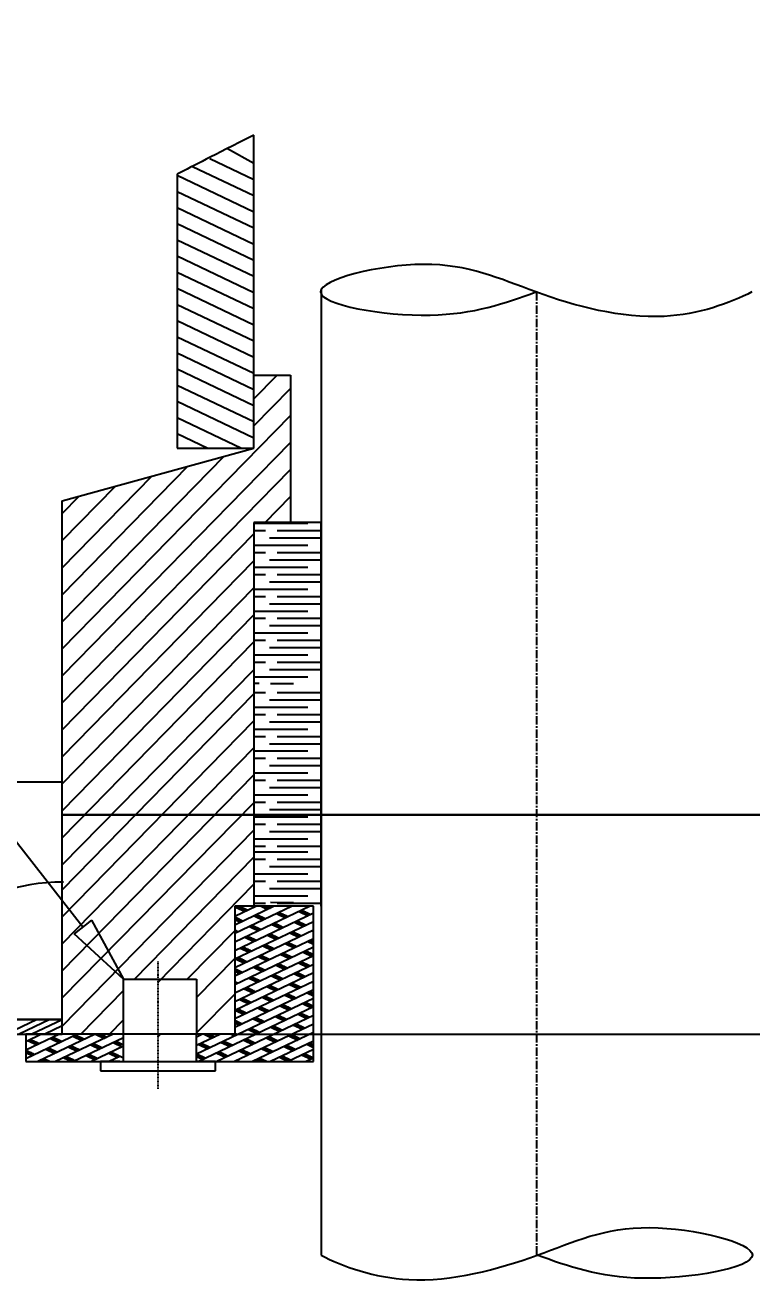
# Model space of a CAD drawing. Header units: millimetres. Extents: x 3739 to 12124, y 1417 to 5764.
# Drawn here: x 8980.3 to 9090, y 1681.8 to 1871.5 of the extents above; entities that cross this region are included whole.
import ezdxf
from ezdxf import colors
from ezdxf.entities.mleader import LeaderData, LeaderLine
from ezdxf.math import Vec2, Vec3

# ---------------------------------------------------------------- set-up
doc = ezdxf.new("R2010")
doc.units = ezdxf.units.MM
doc.header["$MEASUREMENT"] = 0
doc.linetypes.add('CENTER', pattern=[2, 1.25, -0.25, 0.25, -0.25])
doc.styles.get("Standard").update_dxf_attribs({"font": 'arial.ttf'})

# ---------------------------------------------------------------- blocks, each defined once
blk = doc.blocks.new('_ClosedBlank')
at = {"color": 0, "linetype": 'ByBlock', "lineweight": -2}
for p, q in [((-1, 0.167), (0, 0)), ((-1, 0.167), (-1, -0.167)), ((0, 0), (-1, -0.167))]:
    blk.add_line(p, q, dxfattribs=at)

msp = doc.modelspace()

# ---------------------------------------------------------------- linework, layer by layer
at = {"linetype": 'Continuous'}
for p, q in [((9008.13647, 1851.40086), (9014.80837, 1848.22289)), ((9010.80502, 1852.88789), (9014.80837, 1850.66033)), ((9005.54597, 1850.19733), (9014.80837, 1845.78544)), ((9003.22942, 1848.86331), (9014.80837, 1843.348)), ((9003.22942, 1846.42586), (9014.80837, 1840.91055)), ((9003.22942, 1843.98842), (9014.80837, 1838.47311)), ((9003.22942, 1841.55097), (9014.80837, 1836.03566)), ((9003.22942, 1839.11353), (9014.80837, 1833.59822)), ((9003.22942, 1836.67608), (9014.80837, 1831.16078)), ((9003.22942, 1834.23864), (9014.80837, 1828.72333)), ((9003.22942, 1831.80119), (9014.80837, 1826.28589)), ((9003.22942, 1829.36375), (9014.80837, 1823.84844)), ((9003.22942, 1826.9263), (9014.80837, 1821.411)), ((9003.22942, 1824.48886), (9014.80837, 1818.97355)), ((9003.22942, 1822.05142), (9014.80837, 1816.53611)), ((9003.22942, 1819.61397), (9014.80837, 1814.09866)), ((9003.22942, 1817.17653), (9014.80837, 1811.66122)), ((9014.80837, 1815.11422), (9018.31938, 1818.70064)), ((9014.80837, 1811.03599), (9020.30837, 1816.65411)), ((9003.22942, 1814.73908), (9014.80837, 1809.22377)), ((8985.861, 1777.38873), (9020.30837, 1812.57588)), ((9003.22942, 1812.30164), (9012.95313, 1807.67002)), ((9003.22942, 1809.86419), (9007.83591, 1807.67002)), ((8985.861, 1773.3105), (9020.30837, 1808.49765)), ((8985.861, 1781.46696), (9010.29919, 1806.42998)), ((8985.861, 1785.54518), (9004.83585, 1804.92753)), ((8985.861, 1769.23227), (9020.30837, 1804.41943)), ((8985.861, 1789.62341), (8999.37251, 1803.42509)), ((8985.861, 1793.70164), (8993.90916, 1801.92264)), ((8985.861, 1797.77987), (8988.44582, 1800.4202)), ((9016.48367, 1796.43437), (9020.30837, 1800.3412)), ((8985.861, 1765.15404), (9014.80837, 1794.72308)), ((9022.94017, 1796.26827), (9014.80837, 1796.26827)), ((9016.57174, 1795.16521), (9014.80837, 1795.16521)), ((9024.93996, 1795.16521), (9018.30859, 1795.16521)), ((9014.8349, 1794.06215), (9014.80837, 1794.06215)), ((9022.94017, 1792.95909), (9014.80837, 1792.95909)), ((9024.93996, 1794.06215), (9017.15069, 1794.06215)), ((8985.861, 1761.07582), (9014.80837, 1790.64485)), ((9016.57174, 1791.85603), (9014.80837, 1791.85603)), ((9014.8349, 1790.75297), (9014.80837, 1790.75297)), ((9024.93996, 1790.75297), (9017.15069, 1790.75297)), ((9024.93996, 1791.85603), (9018.30859, 1791.85603)), ((9022.94017, 1789.64991), (9014.80837, 1789.64991)), ((9016.57174, 1788.54684), (9014.80837, 1788.54684)), ((9014.8349, 1787.44378), (9014.80837, 1787.44378)), ((9024.93996, 1787.44378), (9017.15069, 1787.44378)), ((9024.93996, 1788.54684), (9018.30859, 1788.54684)), ((8985.861, 1756.99759), (9014.80837, 1786.56663)), ((9022.94017, 1786.34072), (9014.80837, 1786.34072)), ((9016.57174, 1785.23766), (9014.80837, 1785.23766)), ((9024.93996, 1785.23766), (9018.30859, 1785.23766)), ((9014.8349, 1784.1346), (9014.80837, 1784.1346)), ((9022.94017, 1783.03154), (9014.80837, 1783.03154)), ((9024.93996, 1784.1346), (9017.15069, 1784.1346)), ((8985.861, 1752.91936), (9014.80837, 1782.4884)), ((9016.57174, 1781.92847), (9014.80837, 1781.92847)), ((9024.93996, 1781.92847), (9018.30859, 1781.92847)), ((9014.8349, 1780.82541), (9014.80837, 1780.82541)), ((9022.94017, 1779.72235), (9014.80837, 1779.72235)), ((9024.93996, 1780.82541), (9017.15069, 1780.82541)), ((8985.861, 1748.84113), (9014.80837, 1778.41017)), ((9016.57174, 1778.61929), (9014.80837, 1778.61929)), ((9014.8349, 1777.51623), (9014.80837, 1777.51623)), ((9024.93996, 1777.51623), (9017.15069, 1777.51623)), ((9024.93996, 1778.61929), (9018.30859, 1778.61929)), ((9022.94017, 1776.41317), (9014.80837, 1776.41317)), ((8985.861, 1744.76291), (9014.80837, 1774.20704)), ((9016.57174, 1775.31011), (9014.80837, 1775.31011)), ((9014.8349, 1774.20704), (9014.80837, 1774.20704)), ((9024.93996, 1774.20704), (9017.15069, 1774.20704)), ((9024.93996, 1775.31011), (9018.30859, 1775.31011)), ((9022.94017, 1773.10398), (9014.80837, 1773.10398)), ((9014.98367, 1772.16953), (9015.57821, 1772.16723)), ((9017.31504, 1772.16052), (9020.7887, 1772.1471)), ((8985.861, 1741.01021), (9014.80837, 1770.57925)), ((9016.57174, 1770.72789), (9014.80837, 1770.72789)), ((9024.93996, 1770.72789), (9018.30859, 1770.72789)), ((9022.94017, 1768.52177), (9014.80837, 1768.52177)), ((9024.93996, 1769.62483), (9017.15069, 1769.62483)), ((8985.861, 1736.93199), (9014.80837, 1766.50102)), ((9016.57174, 1767.41871), (9014.80837, 1767.41871)), ((9024.93996, 1766.31564), (9017.15069, 1766.31564)), ((9024.93996, 1767.41871), (9018.30859, 1767.41871)), ((9022.94017, 1765.21258), (9014.80837, 1765.21258)), ((9016.57174, 1764.10952), (9014.80837, 1764.10952)), ((9024.93996, 1764.10952), (9018.30859, 1764.10952)), ((8985.861, 1732.85376), (9014.80837, 1762.4228)), ((9024.93996, 1763.00646), (9017.15069, 1763.00646)), ((9022.94017, 1761.9034), (9014.80837, 1761.9034)), ((9016.57174, 1760.80034), (9014.80837, 1760.80034)), ((9024.93996, 1760.80034), (9018.30859, 1760.80034)), ((9022.94017, 1758.59421), (9014.80837, 1758.59421)), ((9024.93996, 1759.69728), (9017.15069, 1759.69728)), ((8985.861, 1728.77553), (9014.80837, 1758.34457)), ((9016.57174, 1757.49115), (9014.80837, 1757.49115)), ((9024.93996, 1757.49115), (9018.30859, 1757.49115)), ((9022.94017, 1755.28503), (9014.80837, 1755.28503)), ((9024.93996, 1756.38809), (9017.15069, 1756.38809)), ((8985.861, 1724.6973), (9014.80837, 1754.14144)), ((9016.57174, 1754.18197), (9014.80837, 1754.18197)), ((9024.93996, 1753.07891), (9017.15069, 1753.07891)), ((9024.93996, 1754.18197), (9018.30859, 1754.18197)), ((9022.94017, 1751.97585), (9014.80837, 1751.97585)), ((9016.57174, 1750.87278), (9014.80837, 1750.87278)), ((9024.93996, 1750.87278), (9018.30859, 1750.87278)), ((8985.861, 1720.43428), (9014.80837, 1750.00332)), ((9024.93996, 1749.76972), (9017.15069, 1749.76972)), ((9022.94017, 1748.66666), (9014.80837, 1748.66666)), ((9016.57174, 1747.5636), (9014.80837, 1747.5636)), ((9024.93996, 1747.5636), (9018.30859, 1747.5636)), ((8996.76306, 1727.49225), (9014.80837, 1745.92509)), ((9022.94017, 1746.67613), (9014.80837, 1746.67613)), ((9016.57174, 1745.57307), (9014.80837, 1745.57307)), ((9024.93996, 1745.57307), (9018.30859, 1745.57307)), ((9022.94017, 1743.36695), (9014.80837, 1743.36695)), ((9024.93996, 1744.47001), (9017.15069, 1744.47001)), ((9000.33468, 1727.06234), (9014.80837, 1741.84686)), ((9016.57174, 1742.26389), (9014.80837, 1742.26389)), ((9024.93996, 1742.26389), (9018.30859, 1742.26389)), ((9022.94017, 1740.05776), (9014.80837, 1740.05776)), ((9024.93996, 1741.16083), (9017.15069, 1741.16083)), ((9023.27483, 1738.51883), (9011.9039, 1733.10261)), ((9020.57294, 1738.51883), (9011.9039, 1734.38958)), ((9017.87105, 1738.51883), (9011.9039, 1735.67655)), ((9015.16915, 1738.51883), (9011.9039, 1736.96352)), ((9012.46726, 1738.51883), (9011.9039, 1738.25049)), ((9012.12799, 1738.35723), (9013.47894, 1737.71374)), ((9012.76253, 1738.44497), (9012.35315, 1738.24998)), ((9012.98768, 1738.33773), (9012.57831, 1738.14273)), ((9012.60748, 1738.51883), (9013.88832, 1737.90874)), ((9013.21284, 1738.23048), (9012.80347, 1738.03548)), ((9013.438, 1738.12323), (9013.02862, 1737.92824)), ((9013.66316, 1738.01598), (9013.25378, 1737.82099)), ((9016.57174, 1738.9547), (9014.80837, 1738.9547)), ((9015.8825, 1738.51883), (9016.87677, 1738.04523)), ((9016.06979, 1738.51883), (9015.97614, 1738.47422)), ((9016.5201, 1738.51883), (9016.2013, 1738.36698)), ((9016.83583, 1738.45472), (9016.42646, 1738.25973)), ((9017.06099, 1738.34748), (9016.65161, 1738.15248)), ((9016.70125, 1738.51883), (9017.28615, 1738.24023)), ((9017.31504, 1739.1143), (9020.7887, 1739.10088)), ((9024.93996, 1738.9547), (9018.30859, 1738.9547)), ((9018.6371, 1737.59674), (9019.98804, 1736.95326)), ((9019.97627, 1738.51883), (9020.27461, 1738.37673)), ((9020.12262, 1738.51883), (9020.04945, 1738.48397)), ((9021.62555, 1737.73324), (9022.9765, 1737.08976)), ((9022.26009, 1737.82099), (9021.85071, 1737.62599)), ((9022.03493, 1737.92824), (9023.38588, 1737.28475)), ((9022.48525, 1737.71374), (9022.07587, 1737.51875)), ((9022.7104, 1737.60649), (9022.30103, 1737.4115)), ((9022.93556, 1737.49925), (9022.52618, 1737.30425)), ((9023.78206, 1737.47346), (9011.9039, 1731.81564)), ((9011.9039, 1736.904), (9013.19237, 1736.29027)), ((9012.06659, 1736.82651), (9011.9039, 1736.74902)), ((9012.29174, 1736.71926), (9011.9039, 1736.53453)), ((9011.9039, 1736.51401), (9012.783, 1736.09528)), ((9023.78206, 1736.18649), (9011.9039, 1730.52866)), ((9012.5169, 1736.61202), (9012.10752, 1736.41702)), ((9012.74206, 1736.50477), (9012.33268, 1736.30977)), ((9012.96722, 1736.39752), (9012.55784, 1736.20253)), ((9014.54332, 1735.64679), (9015.89427, 1735.0033)), ((9014.82988, 1737.07026), (9016.18083, 1736.42677)), ((9015.46442, 1737.158), (9015.05504, 1736.96301)), ((9015.23926, 1737.26525), (9016.59021, 1736.62177)), ((9015.68958, 1737.05076), (9015.2802, 1736.85576)), ((9015.91473, 1736.94351), (9015.50536, 1736.74851)), ((9016.13989, 1736.83626), (9015.73051, 1736.64127)), ((9016.36505, 1736.72901), (9015.95567, 1736.53402)), ((9017.53178, 1735.78329), (9018.88272, 1735.1398)), ((9018.16631, 1735.87103), (9017.75693, 1735.67604)), ((9017.94115, 1735.97828), (9019.2921, 1735.3348)), ((9018.39147, 1735.76379), (9017.98209, 1735.56879)), ((9018.61663, 1735.65654), (9018.20725, 1735.46154)), ((9018.22772, 1737.40175), (9019.57866, 1736.75826)), ((9018.86225, 1737.4895), (9018.45288, 1737.2945)), ((9019.08741, 1737.38225), (9018.67803, 1737.18725)), ((9019.31257, 1737.275), (9018.90319, 1737.08001)), ((9019.53773, 1737.16775), (9019.12835, 1736.97276)), ((9019.76288, 1737.06051), (9019.35351, 1736.86551)), ((9020.92961, 1736.11478), (9022.28056, 1735.47129)), ((9021.56415, 1736.20253), (9021.15477, 1736.00753)), ((9021.33899, 1736.30977), (9022.68993, 1735.66629)), ((9021.7893, 1736.09528), (9021.37993, 1735.90028)), ((9022.01446, 1735.98803), (9021.60508, 1735.79304)), ((9022.23962, 1735.88078), (9021.83024, 1735.68579)), ((9022.46478, 1735.77354), (9022.0554, 1735.57854)), ((9023.16072, 1737.392), (9022.75134, 1737.197)), ((9004.74804, 1727.49225), (9011.9039, 1734.80179)), ((9011.9039, 1734.95404), (9012.49643, 1734.67181)), ((9023.78206, 1734.89952), (9011.9039, 1729.24169)), ((9012.04612, 1734.88631), (9011.9039, 1734.81857)), ((9012.27127, 1734.77906), (9011.9039, 1734.60407)), ((9011.9039, 1734.56405), (9012.08705, 1734.47682)), ((9013.438, 1733.83333), (9014.78895, 1733.18984)), ((9014.07254, 1733.92108), (9013.66316, 1733.72608)), ((9013.84738, 1734.02833), (9015.19832, 1733.38484)), ((9014.29769, 1733.81383), (9013.88832, 1733.61883)), ((9014.52285, 1733.70658), (9014.11347, 1733.51159)), ((9014.13394, 1735.45179), (9015.48489, 1734.80831)), ((9014.76848, 1735.53954), (9014.3591, 1735.34455)), ((9014.99364, 1735.43229), (9014.58426, 1735.2373)), ((9015.21879, 1735.32505), (9014.80942, 1735.13005)), ((9015.44395, 1735.2178), (9015.03457, 1735.0228)), ((9015.66911, 1735.11055), (9015.25973, 1734.91556)), ((9016.83583, 1734.16482), (9018.18678, 1733.52134)), ((9017.47037, 1734.25257), (9017.06099, 1734.05757)), ((9017.24521, 1734.35982), (9018.59616, 1733.71633)), ((9017.69553, 1734.14532), (9017.28615, 1733.95033)), ((9017.92069, 1734.03808), (9017.51131, 1733.84308)), ((9018.14584, 1733.93083), (9017.73647, 1733.73583)), ((9018.371, 1733.82358), (9017.96162, 1733.62858)), ((9018.84178, 1735.54929), (9018.43241, 1735.3543)), ((9019.06694, 1735.44204), (9018.65756, 1735.24705)), ((9020.23367, 1734.49631), (9021.58461, 1733.85283)), ((9020.8682, 1734.58406), (9020.45883, 1734.38907)), ((9020.64305, 1734.69131), (9021.99399, 1734.04782)), ((9021.09336, 1734.47682), (9020.68398, 1734.28182)), ((9021.31852, 1734.36957), (9020.90914, 1734.17457)), ((9021.54368, 1734.26232), (9021.1343, 1734.06732)), ((9021.76883, 1734.15507), (9021.35946, 1733.96008)), ((9023.6315, 1734.82781), (9023.78206, 1734.75609)), ((9023.78206, 1733.61255), (9011.9039, 1727.95472)), ((9023.78206, 1732.32558), (9011.9039, 1726.66775)), ((9012.74206, 1732.21487), (9014.093, 1731.57138)), ((9013.37659, 1732.30261), (9012.96722, 1732.10762)), ((9013.15144, 1732.40986), (9014.50238, 1731.76638)), ((9013.60175, 1732.19537), (9013.19237, 1732.00037)), ((9013.82691, 1732.08812), (9013.41753, 1731.89312)), ((9014.05207, 1731.98087), (9013.64269, 1731.78588)), ((9014.27722, 1731.87362), (9013.86785, 1731.67863)), ((9014.74801, 1733.59934), (9014.33863, 1733.40434)), ((9014.97317, 1733.49209), (9014.56379, 1733.29709)), ((9016.13989, 1732.54636), (9017.49084, 1731.90287)), ((9016.77443, 1732.63411), (9016.36505, 1732.43911)), ((9016.54927, 1732.74135), (9017.90022, 1732.09787)), ((9016.99959, 1732.52686), (9016.59021, 1732.33186)), ((9017.22474, 1732.41961), (9016.81537, 1732.22462)), ((9017.4499, 1732.31236), (9017.04052, 1732.11737)), ((9017.67506, 1732.20512), (9017.26568, 1732.01012)), ((9019.53773, 1732.87785), (9020.88867, 1732.23437)), ((9020.17226, 1732.9656), (9019.76288, 1732.7706)), ((9019.9471, 1733.07285), (9021.29805, 1732.42936)), ((9020.39742, 1732.85835), (9019.98804, 1732.66336)), ((9020.62258, 1732.7511), (9020.2132, 1732.55611)), ((9020.84774, 1732.64386), (9020.43836, 1732.44886)), ((9021.07289, 1732.53661), (9020.66352, 1732.34161)), ((9022.93556, 1733.20934), (9023.78206, 1732.80614)), ((9023.5701, 1733.29709), (9023.16072, 1733.1021)), ((9023.34494, 1733.40434), (9023.78206, 1733.19613)), ((9023.78206, 1733.18356), (9023.38588, 1732.99485)), ((9023.78206, 1732.96907), (9023.61103, 1732.8876)), ((9006.12416, 1724.73226), (9011.9039, 1730.6112)), ((9023.78206, 1731.03861), (9011.9039, 1725.38078)), ((9012.04612, 1730.5964), (9013.39706, 1729.95292)), ((9012.68065, 1730.68415), (9012.27127, 1730.48916)), ((9012.45549, 1730.7914), (9013.80644, 1730.14791)), ((9012.90581, 1730.5769), (9012.49643, 1730.38191)), ((9013.13097, 1730.46966), (9012.72159, 1730.27466)), ((9013.35612, 1730.36241), (9012.94675, 1730.16741)), ((9013.58128, 1730.25516), (9013.1719, 1730.06017)), ((9015.44395, 1730.9279), (9016.7949, 1730.28441)), ((9016.07849, 1731.01564), (9015.66911, 1730.82065)), ((9015.85333, 1731.12289), (9017.20427, 1730.47941)), ((9016.30364, 1730.9084), (9015.89427, 1730.7134)), ((9016.5288, 1730.80115), (9016.11942, 1730.60615)), ((9016.75396, 1730.6939), (9016.34458, 1730.49891)), ((9016.97912, 1730.58665), (9016.56974, 1730.39166)), ((9018.84178, 1731.25939), (9020.19273, 1730.6159)), ((9019.47632, 1731.34714), (9019.06694, 1731.15214)), ((9019.25116, 1731.45438), (9020.60211, 1730.8109)), ((9019.70148, 1731.23989), (9019.2921, 1731.04489)), ((9019.92664, 1731.13264), (9019.51726, 1730.93765)), ((9020.15179, 1731.02539), (9019.74242, 1730.8304)), ((9020.37695, 1730.91815), (9019.96757, 1730.72315)), ((9021.54368, 1729.97242), (9022.89462, 1729.32893)), ((9022.17821, 1730.06017), (9021.76883, 1729.86517)), ((9021.95305, 1730.16741), (9023.304, 1729.52393)), ((9022.40337, 1729.95292), (9021.99399, 1729.75792)), ((9022.23962, 1731.59088), (9023.59057, 1730.9474)), ((9022.87415, 1731.67863), (9022.46478, 1731.48363)), ((9022.649, 1731.78588), (9023.78206, 1731.24617)), ((9023.09931, 1731.57138), (9022.68993, 1731.37639)), ((9023.32447, 1731.46413), (9022.91509, 1731.26914)), ((9023.54963, 1731.35689), (9023.14025, 1731.16189)), ((9023.77478, 1731.24964), (9023.36541, 1731.05464)), ((9023.78206, 1729.75164), (9011.9039, 1724.09381)), ((9011.9039, 1729.10418), (9013.1105, 1728.52945)), ((9011.98471, 1729.06569), (9011.9039, 1729.0272)), ((9012.20987, 1728.95844), (9011.9039, 1728.8127)), ((9011.9039, 1728.71419), (9012.70112, 1728.33445)), ((9023.78206, 1728.46467), (9011.9039, 1722.80684)), ((9012.43503, 1728.85119), (9012.02565, 1728.6562)), ((9012.66018, 1728.74395), (9012.25081, 1728.54895)), ((9012.88534, 1728.6367), (9012.47596, 1728.4417)), ((9014.74801, 1729.30943), (9016.09895, 1728.66595)), ((9015.38254, 1729.39718), (9014.97317, 1729.20219)), ((9015.15739, 1729.50443), (9016.50833, 1728.86094)), ((9015.6077, 1729.28993), (9015.19832, 1729.09494)), ((9015.83286, 1729.18269), (9015.42348, 1728.98769)), ((9016.05802, 1729.07544), (9015.64864, 1728.88044)), ((9016.28317, 1728.96819), (9015.8738, 1728.77319)), ((9017.4499, 1728.02246), (9018.80085, 1727.37898)), ((9018.08444, 1728.11021), (9017.67506, 1727.91521)), ((9017.85928, 1728.21746), (9019.21022, 1727.57397)), ((9018.14584, 1729.64093), (9019.49679, 1728.99744)), ((9018.78038, 1729.72867), (9018.371, 1729.53368)), ((9018.55522, 1729.83592), (9019.90617, 1729.19244)), ((9019.00554, 1729.62143), (9018.59616, 1729.42643)), ((9019.23069, 1729.51418), (9018.82132, 1729.31918)), ((9019.45585, 1729.40693), (9019.04647, 1729.21193)), ((9019.68101, 1729.29968), (9019.27163, 1729.10469)), ((9020.84774, 1728.35395), (9022.19868, 1727.71047)), ((9021.48227, 1728.4417), (9021.07289, 1728.24671)), ((9021.25711, 1728.54895), (9022.60806, 1727.90546)), ((9021.70743, 1728.33445), (9021.29805, 1728.13946)), ((9021.93259, 1728.22721), (9021.52321, 1728.03221)), ((9022.15774, 1728.11996), (9021.74837, 1727.92496)), ((9022.62853, 1729.84567), (9022.21915, 1729.65067)), ((9022.85369, 1729.73842), (9022.44431, 1729.54343)), ((9023.07884, 1729.63118), (9022.66947, 1729.43618)), ((9023.78206, 1727.1777), (9011.9039, 1721.51987)), ((9011.9039, 1727.15422), (9012.41456, 1726.91099)), ((9011.96424, 1727.12548), (9011.9039, 1727.09674)), ((9012.1894, 1727.01823), (9011.9039, 1726.88225)), ((9011.9039, 1726.76423), (9012.00518, 1726.71599)), ((9013.99066, 1726.16025), (9013.58128, 1725.96526)), ((9013.7655, 1726.2675), (9015.11645, 1725.62402)), ((9014.05207, 1727.69097), (9015.40301, 1727.04748)), ((9014.6866, 1727.77872), (9014.27722, 1727.58372)), ((9014.46144, 1727.88597), (9015.81239, 1727.24248)), ((9014.91176, 1727.67147), (9014.50238, 1727.47647)), ((9015.13692, 1727.56422), (9014.72754, 1727.36923)), ((9015.36208, 1727.45697), (9014.9527, 1727.26198)), ((9015.58723, 1727.34973), (9015.17786, 1727.15473)), ((9016.75396, 1726.404), (9018.10491, 1725.76051)), ((9017.38849, 1726.49175), (9016.97912, 1726.29675)), ((9017.16334, 1726.59899), (9018.51428, 1725.95551)), ((9017.61365, 1726.3845), (9017.20427, 1726.1895)), ((9017.83881, 1726.27725), (9017.42943, 1726.08226)), ((9018.06397, 1726.17), (9017.65459, 1725.97501)), ((9018.30959, 1728.00296), (9017.90022, 1727.80797)), ((9018.53475, 1727.89571), (9018.12537, 1727.70072)), ((9018.75991, 1727.78847), (9018.35053, 1727.59347)), ((9018.98507, 1727.68122), (9018.57569, 1727.48622)), ((9020.15179, 1726.73549), (9021.50274, 1726.09201)), ((9020.78633, 1726.82324), (9020.37695, 1726.62824)), ((9020.56117, 1726.93049), (9021.91212, 1726.287)), ((9021.01149, 1726.71599), (9020.60211, 1726.521)), ((9021.23664, 1726.60874), (9020.82727, 1726.41375)), ((9021.4618, 1726.5015), (9021.05242, 1726.3065)), ((9021.68696, 1726.39425), (9021.27758, 1726.19925)), ((9022.3829, 1728.01271), (9021.97352, 1727.81772)), ((9023.54963, 1727.06698), (9023.78206, 1726.95627)), ((9023.78206, 1726.9632), (9023.77478, 1726.95974)), ((8988.66009, 1719.21525), (8995.12416, 1725.81814)), ((9006.12416, 1719.3911), (9011.9039, 1725.27003)), ((9023.78206, 1724.60376), (9006.12416, 1716.19291)), ((9023.78206, 1725.89073), (9011.9039, 1720.2329)), ((9012.66018, 1724.45404), (9014.01113, 1723.81056)), ((9013.29472, 1724.54179), (9012.88534, 1724.3468)), ((9013.06956, 1724.64904), (9014.42051, 1724.00555)), ((9013.51988, 1724.43454), (9013.1105, 1724.23955)), ((9013.74503, 1724.3273), (9013.33566, 1724.1323)), ((9013.35612, 1726.07251), (9014.70707, 1725.42902)), ((9014.21582, 1726.05301), (9013.80644, 1725.85801)), ((9014.44098, 1725.94576), (9014.0316, 1725.75076)), ((9014.66613, 1725.83851), (9014.25676, 1725.64352)), ((9014.89129, 1725.73126), (9014.48191, 1725.53627)), ((9016.05802, 1724.78554), (9017.40896, 1724.14205)), ((9016.69255, 1724.87328), (9016.28317, 1724.67829)), ((9016.46739, 1724.98053), (9017.81834, 1724.33705)), ((9016.91771, 1724.76604), (9016.50833, 1724.57104)), ((9017.14287, 1724.65879), (9016.73349, 1724.46379)), ((9017.36803, 1724.55154), (9016.95865, 1724.35655)), ((9017.59318, 1724.44429), (9017.18381, 1724.2493)), ((9018.28912, 1726.06276), (9017.87975, 1725.86776)), ((9019.45585, 1725.11703), (9020.8068, 1724.47354)), ((9020.09039, 1725.20478), (9019.68101, 1725.00978)), ((9019.86523, 1725.31202), (9021.21617, 1724.66854)), ((9020.31554, 1725.09753), (9019.90617, 1724.90253)), ((9020.5407, 1724.99028), (9020.13132, 1724.79529)), ((9020.76586, 1724.88303), (9020.35648, 1724.68804)), ((9020.99102, 1724.77579), (9020.58164, 1724.58079)), ((9022.85369, 1725.44852), (9023.78206, 1725.00631)), ((9023.48822, 1725.53627), (9023.07884, 1725.34127)), ((9023.26306, 1725.64352), (9023.78206, 1725.3963)), ((9023.71338, 1725.42902), (9023.304, 1725.23403)), ((9023.78206, 1725.24724), (9023.52916, 1725.12678)), ((9023.78206, 1725.03275), (9023.75432, 1725.01953)), ((9023.78206, 1723.31679), (9006.48701, 1715.07877)), ((9011.96424, 1722.83558), (9013.31519, 1722.19209)), ((9012.59878, 1722.92333), (9012.1894, 1722.72833)), ((9012.37362, 1723.03058), (9013.72456, 1722.38709)), ((9012.82393, 1722.81608), (9012.41456, 1722.62108)), ((9013.04909, 1722.70883), (9012.63971, 1722.51384)), ((9013.27425, 1722.60159), (9012.86487, 1722.40659)), ((9013.49941, 1722.49434), (9013.09003, 1722.29934)), ((9013.97019, 1724.22005), (9013.56081, 1724.02505)), ((9014.19535, 1724.1128), (9013.78597, 1723.91781)), ((9015.36208, 1723.16707), (9016.71302, 1722.52359)), ((9015.99661, 1723.25482), (9015.58723, 1723.05982)), ((9015.77145, 1723.36207), (9017.1224, 1722.71858)), ((9016.22177, 1723.14757), (9015.81239, 1722.95258)), ((9016.44693, 1723.04033), (9016.03755, 1722.84533)), ((9016.67208, 1722.93308), (9016.26271, 1722.73808)), ((9016.89724, 1722.82583), (9016.48786, 1722.63083)), ((9018.75991, 1723.49856), (9020.11086, 1722.85508)), ((9019.39444, 1723.58631), (9018.98507, 1723.39132)), ((9019.16929, 1723.69356), (9020.52023, 1723.05008)), ((9019.6196, 1723.47907), (9019.21022, 1723.28407)), ((9019.84476, 1723.37182), (9019.43538, 1723.17682)), ((9020.06992, 1723.26457), (9019.66054, 1723.06957)), ((9020.29508, 1723.15732), (9019.8857, 1722.96233)), ((9021.87118, 1722.40659), (9023.22213, 1721.7631)), ((9022.15774, 1723.83006), (9023.50869, 1723.18657)), ((9022.79228, 1723.91781), (9022.3829, 1723.72281)), ((9022.56712, 1724.02505), (9023.78206, 1723.44635)), ((9023.01744, 1723.81056), (9022.60806, 1723.61556)), ((9023.24259, 1723.70331), (9022.83322, 1723.50831)), ((9023.46775, 1723.59606), (9023.05837, 1723.40107)), ((9023.69291, 1723.48882), (9023.28353, 1723.29382)), ((8982.10129, 1721.42138), (8977.46971, 1719.21525)), ((8984.02025, 1721.42138), (8979.38867, 1719.21525)), ((8980.57265, 1721.15027), (8980.57265, 1721.15027)), ((8985.861, 1721.38412), (8981.30763, 1719.21525)), ((8981.53213, 1720.69325), (8981.53213, 1720.69325)), ((8982.49161, 1721.15027), (8982.49161, 1721.15027)), ((8985.861, 1720.47008), (8983.22658, 1719.21525)), ((8983.45109, 1720.69325), (8983.45109, 1720.69325)), ((8993.02545, 1719.21757), (8995.12416, 1721.36135)), ((9023.78206, 1722.02982), (9009.1889, 1715.07877)), ((9023.78206, 1720.74284), (9011.8908, 1715.07877)), ((9011.9039, 1721.30435), (9013.02862, 1720.76863)), ((9012.12799, 1721.19762), (9011.9039, 1721.09088)), ((9011.9039, 1720.91436), (9012.61925, 1720.57363)), ((9012.35315, 1721.09037), (9011.94377, 1720.89537)), ((9012.57831, 1720.98312), (9012.16893, 1720.78813)), ((9012.80347, 1720.87587), (9012.39409, 1720.68088)), ((9014.66613, 1721.54861), (9016.01708, 1720.90512)), ((9015.30067, 1721.63636), (9014.89129, 1721.44136)), ((9015.07551, 1721.7436), (9016.42646, 1721.10012)), ((9015.52583, 1721.52911), (9015.11645, 1721.33411)), ((9015.75098, 1721.42186), (9015.34161, 1721.22687)), ((9015.97614, 1721.31461), (9015.56676, 1721.11962)), ((9016.2013, 1721.20737), (9015.79192, 1721.01237)), ((9017.7774, 1720.45663), (9019.12835, 1719.81315)), ((9018.06397, 1721.8801), (9019.41491, 1721.23662)), ((9018.6985, 1721.96785), (9018.28912, 1721.77285)), ((9018.47334, 1722.0751), (9019.82429, 1721.43161)), ((9018.92366, 1721.8606), (9018.51428, 1721.66561)), ((9019.14882, 1721.75335), (9018.73944, 1721.55836)), ((9019.37398, 1721.64611), (9018.9646, 1721.45111)), ((9019.59913, 1721.53886), (9019.18976, 1721.34386)), ((9020.76586, 1720.59313), (9022.11681, 1719.94965)), ((9021.40039, 1720.68088), (9020.99102, 1720.48588)), ((9021.17524, 1720.78813), (9022.52618, 1720.14464)), ((9021.62555, 1720.57363), (9021.21617, 1720.37864)), ((9021.85071, 1720.46638), (9021.44133, 1720.27139)), ((9021.4618, 1722.21159), (9022.81275, 1721.56811)), ((9022.09634, 1722.29934), (9021.68696, 1722.10435)), ((9022.32149, 1722.19209), (9021.91212, 1721.9971)), ((9022.54665, 1722.08485), (9022.13727, 1721.88985)), ((9022.77181, 1721.9776), (9022.36243, 1721.7826)), ((9022.99697, 1721.87035), (9022.58759, 1721.67536)), ((8988.1523, 1719.21525), (8980.36101, 1715.50409)), ((8985.45041, 1719.21525), (8980.36101, 1716.79106)), ((8982.74852, 1719.21525), (8980.36101, 1718.07803)), ((8980.57265, 1720.23623), (8980.57265, 1720.23623)), ((8980.57265, 1719.32219), (8980.57265, 1719.32219)), ((8981.53213, 1719.77921), (8981.53213, 1719.77921)), ((8990.85419, 1719.21525), (8982.16998, 1715.07877)), ((8982.49161, 1720.23623), (8982.49161, 1720.23623)), ((8982.49161, 1719.32219), (8982.49161, 1719.32219)), ((8982.72084, 1719.21525), (8982.73468, 1719.20866)), ((8983.45109, 1719.77921), (8983.45109, 1719.77921)), ((8984.08563, 1718.56518), (8985.43657, 1717.92169)), ((8984.72016, 1718.65293), (8984.31078, 1718.45793)), ((8984.495, 1718.76017), (8985.84595, 1718.11669)), ((8984.94532, 1718.54568), (8984.53594, 1718.35068)), ((8993.55608, 1719.21525), (8984.87187, 1715.07877)), ((8987.48346, 1718.89667), (8988.83441, 1718.25318)), ((8995.12416, 1718.67519), (8987.57377, 1715.07877)), ((8988.118, 1718.98442), (8987.70862, 1718.78942)), ((8987.89284, 1719.09167), (8989.24378, 1718.44818)), ((8988.34315, 1718.87717), (8987.93378, 1718.68217)), ((8988.56831, 1718.76992), (8988.15893, 1718.57493)), ((8988.79347, 1718.66267), (8988.38409, 1718.46768)), ((8989.01863, 1718.55543), (8988.60925, 1718.36043)), ((8990.9084, 1719.21525), (8992.23224, 1718.58468)), ((8991.30451, 1719.21525), (8991.10645, 1719.12091)), ((8991.74099, 1719.20866), (8991.33161, 1719.01367)), ((8991.96614, 1719.10141), (8991.55677, 1718.90642)), ((8991.72715, 1719.21525), (8992.64162, 1718.77967)), ((8992.1913, 1718.99417), (8991.78192, 1718.79917)), ((8992.41646, 1718.88692), (8992.00708, 1718.69192)), ((8995.15159, 1719.21826), (8995.15259, 1719.21928)), ((8996.64506, 1719.21525), (8996.64901, 1719.21928)), ((9000.33468, 1718.84344), (9000.70496, 1719.22006)), ((9005.95128, 1719.21525), (9005.95768, 1719.22177)), ((9009.76744, 1719.21525), (9006.12416, 1717.47988)), ((9007.06555, 1719.21525), (9006.12416, 1718.76685)), ((9007.2835, 1719.21525), (9008.52547, 1718.62368)), ((9007.51586, 1719.21525), (9007.39968, 1719.15991)), ((9007.96618, 1719.21525), (9007.62484, 1719.05267)), ((9008.25937, 1719.14041), (9007.85, 1718.94542)), ((9008.48453, 1719.03317), (9008.07515, 1718.83817)), ((9008.10226, 1719.21525), (9008.93485, 1718.81867)), ((9008.70969, 1718.92592), (9008.30031, 1718.73092)), ((9011.37728, 1719.21525), (9011.9233, 1718.95517)), ((9011.5687, 1719.21525), (9011.47299, 1719.16966)), ((9012.10752, 1719.25741), (9011.69815, 1719.06242)), ((9011.9039, 1719.3544), (9012.33268, 1719.15016)), ((9013.97019, 1719.93015), (9015.32114, 1719.28666)), ((9014.60473, 1720.01789), (9014.19535, 1719.8229)), ((9014.37957, 1720.12514), (9015.73051, 1719.48166)), ((9014.82988, 1719.91065), (9014.42051, 1719.71565)), ((9023.78206, 1719.45587), (9014.59269, 1715.07877)), ((9015.05504, 1719.8034), (9014.64566, 1719.6084)), ((9015.2802, 1719.69615), (9014.87082, 1719.50116)), ((9015.50536, 1719.5889), (9015.09598, 1719.39391)), ((9016.67208, 1718.64318), (9018.02303, 1717.99969)), ((9017.30662, 1718.73092), (9016.89724, 1718.53593)), ((9017.08146, 1718.83817), (9018.43241, 1718.19469)), ((9017.53178, 1718.62368), (9017.1224, 1718.42868)), ((9017.36803, 1720.26164), (9018.71897, 1719.61815)), ((9018.00256, 1720.34939), (9017.59318, 1720.15439)), ((9018.22772, 1720.24214), (9017.81834, 1720.04714)), ((9018.45288, 1720.13489), (9018.0435, 1719.9399)), ((9018.67803, 1720.02764), (9018.26866, 1719.83265)), ((9018.90319, 1719.9204), (9018.49381, 1719.7254)), ((9020.06992, 1718.97467), (9021.42086, 1718.33118)), ((9020.70445, 1719.06242), (9020.29508, 1718.86742)), ((9020.4793, 1719.16966), (9021.83024, 1718.52618)), ((9020.92961, 1718.95517), (9020.52023, 1718.76017)), ((9021.15477, 1718.84792), (9020.74539, 1718.65293)), ((9021.37993, 1718.74067), (9020.97055, 1718.54568)), ((9021.60508, 1718.63343), (9021.19571, 1718.43843)), ((9022.07587, 1720.35914), (9021.66649, 1720.16414)), ((9022.30103, 1720.25189), (9021.89165, 1720.05689)), ((9023.46775, 1719.30616), (9023.78206, 1719.15645)), ((9023.78206, 1719.24138), (9023.69291, 1719.19891)), ((8980.62638, 1716.70297), (8980.36101, 1716.57657)), ((8980.40123, 1716.81022), (8981.75217, 1716.16673)), ((8980.68779, 1718.23368), (8982.03874, 1717.5902)), ((8981.32233, 1718.32143), (8980.91295, 1718.12644)), ((8981.09717, 1718.42868), (8982.44812, 1717.78519)), ((8981.54748, 1718.21419), (8981.13811, 1718.01919)), ((8981.77264, 1718.10694), (8981.36326, 1717.91194)), ((8981.9978, 1717.99969), (8981.58842, 1717.80469)), ((8982.22296, 1717.89244), (8981.81358, 1717.69745)), ((8983.38968, 1716.94671), (8984.74063, 1716.30323)), ((8984.02422, 1717.03446), (8983.61484, 1716.83947)), ((8983.79906, 1717.14171), (8985.15001, 1716.49822)), ((8984.24938, 1716.92721), (8983.84, 1716.73222)), ((8984.47453, 1716.81997), (8984.06516, 1716.62497)), ((8984.69969, 1716.71272), (8984.29031, 1716.51772)), ((8985.17048, 1718.43843), (8984.7611, 1718.24343)), ((8985.39563, 1718.33118), (8984.98626, 1718.13619)), ((8985.62079, 1718.22393), (8985.21141, 1718.02894)), ((8986.78752, 1717.27821), (8988.13846, 1716.63472)), ((8987.42205, 1717.36595), (8987.01268, 1717.17096)), ((8987.1969, 1717.4732), (8988.54784, 1716.82972)), ((8987.64721, 1717.25871), (8987.23783, 1717.06371)), ((8987.87237, 1717.15146), (8987.46299, 1716.95646)), ((8988.09753, 1717.04421), (8987.68815, 1716.84922)), ((8988.32268, 1716.93696), (8987.91331, 1716.74197)), ((8990.18535, 1717.6097), (8991.5363, 1716.96621)), ((8995.12416, 1717.38822), (8990.27566, 1715.07877)), ((8990.81989, 1717.69745), (8990.41051, 1717.50245)), ((8990.59473, 1717.80469), (8991.94568, 1717.16121)), ((8991.04505, 1717.5902), (8990.63567, 1717.3952)), ((8991.2702, 1717.48295), (8990.86083, 1717.28796)), ((8991.49536, 1717.3757), (8991.08598, 1717.18071)), ((8991.72052, 1717.26846), (8991.31114, 1717.07346)), ((8993.58319, 1717.94119), (8994.93413, 1717.29771)), ((8994.21772, 1718.02894), (8993.80834, 1717.83394)), ((8993.99256, 1718.13619), (8995.12416, 1717.59718)), ((8994.44288, 1717.92169), (8994.0335, 1717.7267)), ((8994.66804, 1717.81444), (8994.25866, 1717.61945)), ((8994.89319, 1717.7072), (8994.48382, 1717.5122)), ((9006.47858, 1717.6487), (9007.82953, 1717.00521)), ((9007.11312, 1717.73645), (9006.70374, 1717.54145)), ((9006.88796, 1717.84369), (9008.2389, 1717.20021)), ((9007.33827, 1717.6292), (9006.9289, 1717.4342)), ((9007.56343, 1717.52195), (9007.15405, 1717.32696)), ((9007.78859, 1717.4147), (9007.37921, 1717.21971)), ((9008.01375, 1717.30746), (9007.60437, 1717.11246)), ((9009.87642, 1717.98019), (9011.22736, 1717.33671)), ((9010.51095, 1718.06794), (9010.10157, 1717.87294)), ((9010.28579, 1718.17519), (9011.63674, 1717.5317)), ((9010.73611, 1717.96069), (9010.32673, 1717.7657)), ((9010.96127, 1717.85344), (9010.55189, 1717.65845)), ((9011.18642, 1717.7462), (9010.77705, 1717.5512)), ((9011.41158, 1717.63895), (9011.0022, 1717.44395)), ((9012.57831, 1716.69322), (9013.92925, 1716.04973)), ((9013.21284, 1716.78097), (9012.80347, 1716.58597)), ((9012.98768, 1716.88822), (9014.33863, 1716.24473)), ((9013.438, 1716.67372), (9013.02862, 1716.47872)), ((9013.27425, 1718.31168), (9014.6252, 1717.6682)), ((9013.90878, 1718.39943), (9013.49941, 1718.20444)), ((9013.68363, 1718.50668), (9015.03457, 1717.86319)), ((9014.13394, 1718.29218), (9013.72456, 1718.09719)), ((9014.3591, 1718.18494), (9013.94972, 1717.98994)), ((9014.58426, 1718.07769), (9014.17488, 1717.88269)), ((9014.80942, 1717.97044), (9014.40004, 1717.77545)), ((9015.97614, 1717.02471), (9017.32709, 1716.38123)), ((9016.61068, 1717.11246), (9016.2013, 1716.91746)), ((9016.38552, 1717.21971), (9017.73647, 1716.57622)), ((9016.83583, 1717.00521), (9016.42646, 1716.81022)), ((9017.06099, 1716.89797), (9016.65161, 1716.70297)), ((9017.28615, 1716.79072), (9016.87677, 1716.59572)), ((9017.51131, 1716.68347), (9017.10193, 1716.48847)), ((9023.78206, 1718.1689), (9017.29458, 1715.07877)), ((9017.75693, 1718.51643), (9017.34756, 1718.32143)), ((9017.98209, 1718.40918), (9017.57271, 1718.21419)), ((9018.20725, 1718.30193), (9017.79787, 1718.10694)), ((9019.37398, 1717.3562), (9020.72492, 1716.71272)), ((9020.00851, 1717.44395), (9019.59913, 1717.24896)), ((9019.78335, 1717.5512), (9021.1343, 1716.90771)), ((9020.23367, 1717.33671), (9019.82429, 1717.14171)), ((9023.78206, 1716.88193), (9019.99647, 1715.07877)), ((9020.45883, 1717.22946), (9020.04945, 1717.03446)), ((9020.68398, 1717.12221), (9020.27461, 1716.92721)), ((9020.90914, 1717.01496), (9020.49976, 1716.81997)), ((9022.77181, 1717.6877), (9023.78206, 1717.20649)), ((9023.40635, 1717.77545), (9022.99697, 1717.58045)), ((9023.18119, 1717.88269), (9023.78206, 1717.59648)), ((9023.6315, 1717.6682), (9023.22213, 1717.4732)), ((9023.78206, 1717.52542), (9023.44728, 1717.36595)), ((9023.78206, 1717.31092), (9023.67244, 1717.25871)), ((8980.36101, 1716.43938), (8981.3428, 1715.97174)), ((8980.85154, 1716.59572), (8980.44216, 1716.40073)), ((8981.0767, 1716.48847), (8980.66732, 1716.29348)), ((8981.30186, 1716.38123), (8980.89248, 1716.18623)), ((8981.52702, 1716.27398), (8981.11764, 1716.07898)), ((8982.69374, 1715.32825), (8983.2175, 1715.07877)), ((8983.32828, 1715.416), (8982.9189, 1715.221)), ((8983.10312, 1715.52325), (8984.03626, 1715.07877)), ((8983.55343, 1715.30875), (8983.14406, 1715.11376)), ((8983.77859, 1715.2015), (8983.52093, 1715.07877)), ((8984.00375, 1715.09426), (8983.97124, 1715.07877)), ((8984.92485, 1716.60547), (8984.51547, 1716.41048)), ((8986.09158, 1715.65974), (8987.31128, 1715.07877)), ((8986.72611, 1715.74749), (8986.31673, 1715.5525)), ((8986.50095, 1715.85474), (8987.8519, 1715.21125)), ((8986.95127, 1715.64024), (8986.54189, 1715.44525)), ((8987.17643, 1715.533), (8986.76705, 1715.338)), ((8987.40158, 1715.42575), (8986.99221, 1715.23075)), ((8987.62674, 1715.3185), (8987.21736, 1715.12351)), ((8989.48941, 1715.99124), (8990.84036, 1715.34775)), ((8990.12395, 1716.07898), (8989.71457, 1715.88399)), ((8989.89879, 1716.18623), (8991.24973, 1715.54275)), ((8990.3491, 1715.97174), (8989.93973, 1715.77674)), ((8990.57426, 1715.86449), (8990.16488, 1715.66949)), ((8990.79942, 1715.75724), (8990.39004, 1715.56225)), ((8991.02458, 1715.64999), (8990.6152, 1715.455)), ((8992.88724, 1716.32273), (8994.23819, 1715.67924)), ((8994.64757, 1715.87424), (8992.97755, 1715.07877)), ((8993.52178, 1716.41048), (8993.1124, 1716.21548)), ((8993.29662, 1716.51772), (8995.12416, 1715.64723)), ((8993.74694, 1716.30323), (8993.33756, 1716.10823)), ((8993.97209, 1716.19598), (8993.56272, 1716.00099)), ((8994.19725, 1716.08873), (8993.78788, 1715.89374)), ((8994.42241, 1715.98149), (8994.01303, 1715.78649)), ((9006.41717, 1716.11798), (9006.12416, 1715.97841)), ((9006.12416, 1715.86756), (9007.13359, 1715.38675)), ((9006.19202, 1716.22523), (9007.54296, 1715.58175)), ((9006.64233, 1716.01074), (9006.23295, 1715.81574)), ((9006.86749, 1715.90349), (9006.45811, 1715.70849)), ((9007.09265, 1715.79624), (9006.68327, 1715.60124)), ((9007.31781, 1715.68899), (9006.90843, 1715.494)), ((9009.18047, 1716.36173), (9010.53142, 1715.71824)), ((9009.81501, 1716.44948), (9009.40563, 1716.25448)), ((9009.58985, 1716.55672), (9010.9408, 1715.91324)), ((9010.04017, 1716.34223), (9009.63079, 1716.14723)), ((9010.26532, 1716.23498), (9009.85595, 1716.03998)), ((9010.49048, 1716.12773), (9010.0811, 1715.93274)), ((9010.71564, 1716.02049), (9010.30626, 1715.82549)), ((9012.29174, 1715.26975), (9012.69269, 1715.07877)), ((9012.5169, 1715.1625), (9012.34111, 1715.07877)), ((9013.66316, 1716.56647), (9013.25378, 1716.37148)), ((9013.88832, 1716.45923), (9013.47894, 1716.26423)), ((9014.11347, 1716.35198), (9013.7041, 1716.15698)), ((9015.2802, 1715.40625), (9015.96771, 1715.07877)), ((9015.91473, 1715.494), (9015.50536, 1715.299)), ((9015.68958, 1715.60124), (9016.78647, 1715.07877)), ((9016.13989, 1715.38675), (9015.73051, 1715.19175)), ((9016.36505, 1715.2795), (9015.95567, 1715.08451)), ((9016.59021, 1715.17225), (9016.39395, 1715.07877)), ((9018.67803, 1715.73774), (9020.02898, 1715.09426)), ((9019.31257, 1715.82549), (9018.90319, 1715.63049)), ((9019.08741, 1715.93274), (9020.43836, 1715.28925)), ((9019.53773, 1715.71824), (9019.12835, 1715.52325)), ((9019.76288, 1715.61099), (9019.35351, 1715.416)), ((9019.98804, 1715.50375), (9019.57866, 1715.30875)), ((9020.2132, 1715.3965), (9019.80382, 1715.2015)), ((9022.07587, 1716.06923), (9023.42681, 1715.42575)), ((9022.7104, 1716.15698), (9022.30103, 1715.96199)), ((9022.48525, 1716.26423), (9023.78206, 1715.64653)), ((9022.93556, 1716.04973), (9022.52618, 1715.85474)), ((9023.78206, 1715.59496), (9022.69836, 1715.07877)), ((9023.16072, 1715.94249), (9022.75134, 1715.74749)), ((9023.38588, 1715.83524), (9022.9765, 1715.64024)), ((9023.61103, 1715.72799), (9023.20166, 1715.533))]:
    msp.add_line(p, q, dxfattribs=at)
for p, q in [((9024.93996, 1831.5656), (9024.93996, 1685.85775)), ((9014.80837, 1807.67002), (9014.80837, 1818.70064)), ((9014.80837, 1818.70064), (9020.30837, 1818.70064)), ((9020.30837, 1818.70064), (9020.30837, 1796.43437)), ((8985.861, 1799.70936), (9014.80837, 1807.67002)), ((8985.861, 1719.21525), (8985.861, 1799.70936)), ((9024.93996, 1796.43437), (9014.80837, 1796.43437)), ((9014.80837, 1796.43437), (9014.80837, 1771.77996)), ((9019.87416, 1796.43437), (9014.80837, 1796.43437)), ((9014.80837, 1796.43437), (9014.80837, 1771.77996)), ((9014.80837, 1796.43437), (9014.80837, 1738.51883)), ((9020.30837, 1796.43437), (9014.80837, 1796.43437)), ((9024.93996, 1771.61612), (9024.93996, 1796.43437)), ((8985.861, 1754.51803), (8985.861, 1790.36753)), ((9024.93996, 1738.51883), (9024.93996, 1771.61067)), ((9024.93996, 1771.61067), (9024.93996, 1763.33771)), ((9024.93996, 1763.33771), (9024.93996, 1755.06475)), ((8985.861, 1757.27087), (8962.7031, 1757.27087)), ((9024.93996, 1755.06475), (9024.93996, 1746.79179)), ((8985.861, 1752.31191), (8985.861, 1754.51803)), ((8985.861, 1752.31191), (8985.861, 1754.51803)), ((9129.03886, 1752.31191), (8985.861, 1752.31191)), ((8985.861, 1752.31191), (9129.03886, 1752.31191)), ((9024.93996, 1746.79179), (9024.93996, 1738.51883)), ((9023.78206, 1738.51883), (9011.9039, 1738.51883)), ((9011.9039, 1738.51883), (9011.9039, 1719.21525)), ((9023.78206, 1715.07877), (9023.78206, 1738.51883)), ((8995.12416, 1719.21825), (8995.12416, 1727.49225)), ((8995.12416, 1727.49225), (9006.12416, 1727.49225)), ((9006.12416, 1727.49225), (9006.12416, 1719.21928)), ((8985.861, 1721.42138), (8894.35346, 1721.42138)), ((8910.59784, 1721.42138), (8985.861, 1721.42138)), ((8898.98504, 1719.21525), (8985.861, 1719.21525)), ((9011.9039, 1719.21525), (8980.36101, 1719.21525)), ((8980.36101, 1719.21525), (8980.36101, 1715.07877)), ((9010.74601, 1719.22332), (8985.861, 1719.21525)), ((9006.12416, 1719.21928), (8994.54521, 1719.21928)), ((9006.12416, 1719.21525), (8994.54521, 1719.21525)), ((8995.12416, 1715.07877), (8995.12416, 1719.21525)), ((9006.12416, 1715.07877), (9006.12416, 1719.21525)), ((9011.9039, 1719.21525), (9102.99595, 1719.21525)), ((8980.36101, 1715.07877), (9023.78206, 1715.07877)), ((8994.54521, 1715.07877), (8991.65047, 1715.07877)), ((8991.65047, 1715.07877), (8991.65047, 1713.69995)), ((9009.01889, 1715.07877), (9006.12416, 1715.07877)), ((9009.01889, 1713.69995), (9009.01889, 1715.07877)), ((8991.65047, 1713.69995), (9009.01889, 1713.69995))]:
    msp.add_line(p, q)
at = {"linetype": 'CENTER'}
msp.add_line((9057.47449, 1831.1921), (9057.47449, 1685.85775), dxfattribs=at)
msp.add_line((9057.47449, 1831.1921), (9057.47449, 1685.85775), dxfattribs=at)
at = {"linetype": 'CENTER', "ltscale": 0.1}
for p, q in [((9000.33468, 1719.21928), (9000.33468, 1730.2499)), ((9000.33468, 1710.94229), (9000.33468, 1719.21525))]:
    msp.add_line(p, q, dxfattribs=at)
msp.add_arc((8985.93211, 1712.15789), 30, 89.7786507, 165.6204387)
for points in [[(9014.80837, 1854.91404), (9008.44882, 1851.70029), (9005.83912, 1850.36233), (9003.22942, 1849.02438)], [(9003.22942, 1849.02438), (9003.22942, 1835.2396), (9003.22942, 1821.45481), (9003.22942, 1807.67002)], [(9003.22942, 1807.67002), (9007.08907, 1807.67002), (9010.94872, 1807.67002), (9014.80837, 1807.67002)]]:
    msp.add_open_spline(points, degree=3)
for points, knots in [([(9014.80837, 1807.67002), (9014.80837, 1822.83712), (9014.80837, 1838.00421), (9014.80837, 1853.17131), (9014.80837, 1853.75222), (9014.80837, 1854.33313), (9014.80837, 1854.91404)], [0, 0, 0, 0, 1, 1, 1, 1.038300638, 1.038300638, 1.038300638, 1.038300638]), ([(9089.9599, 1831.23692), (9086.70021, 1829.53238), (9075.87574, 1825.69623), (9056.72078, 1830.86016), (9042.84274, 1837.60101), (9015.74091, 1830.91699), (9042.99436, 1826.06007), (9052.68688, 1829.55522), (9057.35043, 1831.23692)], [0, 0, 0, 0, 24.421016525, 54.960776721, 83.466034449, 111.118439858, 139.351498227, 165.533086102, 165.533086102, 165.533086102, 165.533086102]), ([(9024.93996, 1685.85775), (9028.19965, 1684.15322), (9039.02412, 1680.31707), (9058.17908, 1685.481), (9072.05712, 1692.22185), (9099.15895, 1685.53783), (9071.9055, 1680.68091), (9062.21298, 1684.17606), (9057.54943, 1685.85775)], [0, 0, 0, 0, 24.421016525, 54.960776721, 83.466034449, 111.118439858, 139.351498227, 165.533086102, 165.533086102, 165.533086102, 165.533086102])]:
    msp.add_open_spline(points, degree=3, knots=knots)

# ---------------------------------------------------------------- leaders
ml = msp.add_multileader_mtext('Standard')
ml.set_content('4 Nos. Lock\\PBolt %%C11 mm', color=256)
ml.set_leader_properties()
ml.set_arrow_properties(name='CLOSEDBLANK')
ml.build(insert=Vec2(0, 0))
ml.multileader.update_dxf_attribs({"text_left_attachment_type": 6, "dogleg_length": 0.36, "arrow_head_size": 10})
ctx = ml.context
ctx.base_point, ctx.char_height, ctx.arrow_head_size, ctx.landing_gap_size, ctx.plane_origin = Vec3(8552.55231, 1840.18051), 25, 10, 15, Vec3(9173.65381, 1742.62359)
ctx.left_attachment, ctx.text_align_type = 6, 2
notes = []
notes.append((ctx, [(1, (1, 1, 0), (8893.79894, 1857.17744), (-1, 0), 112.26982, [(0, [(8995.12416, 1727.49225)], 0, [])])]))
ctx.mtext.insert, ctx.mtext.width, ctx.mtext.alignment, ctx.mtext.line_spacing_factor, ctx.mtext.line_spacing_style, ctx.mtext.flow_direction = Vec3(8766.52912, 1870.18051), 301.3291937, 3, 0.9, 2, 5
for ctx, leaders in notes:
    for number, flags, end, landing, length, lines in leaders:
        leader = LeaderData()
        leader.index, (leader.has_last_leader_line, leader.has_dogleg_vector, leader.attachment_direction) = number, flags
        leader.last_leader_point, leader.dogleg_vector, leader.dogleg_length = Vec3(end), Vec3(landing), length
        for number, points, colour, breaks in lines:
            line = LeaderLine()
            line.index, line.vertices, line.color, line.breaks = number, Vec3.list(points), colors.encode_raw_color(colour), breaks
            leader.lines.append(line)
        ctx.leaders.append(leader)

doc.saveas('drawing.dxf')
